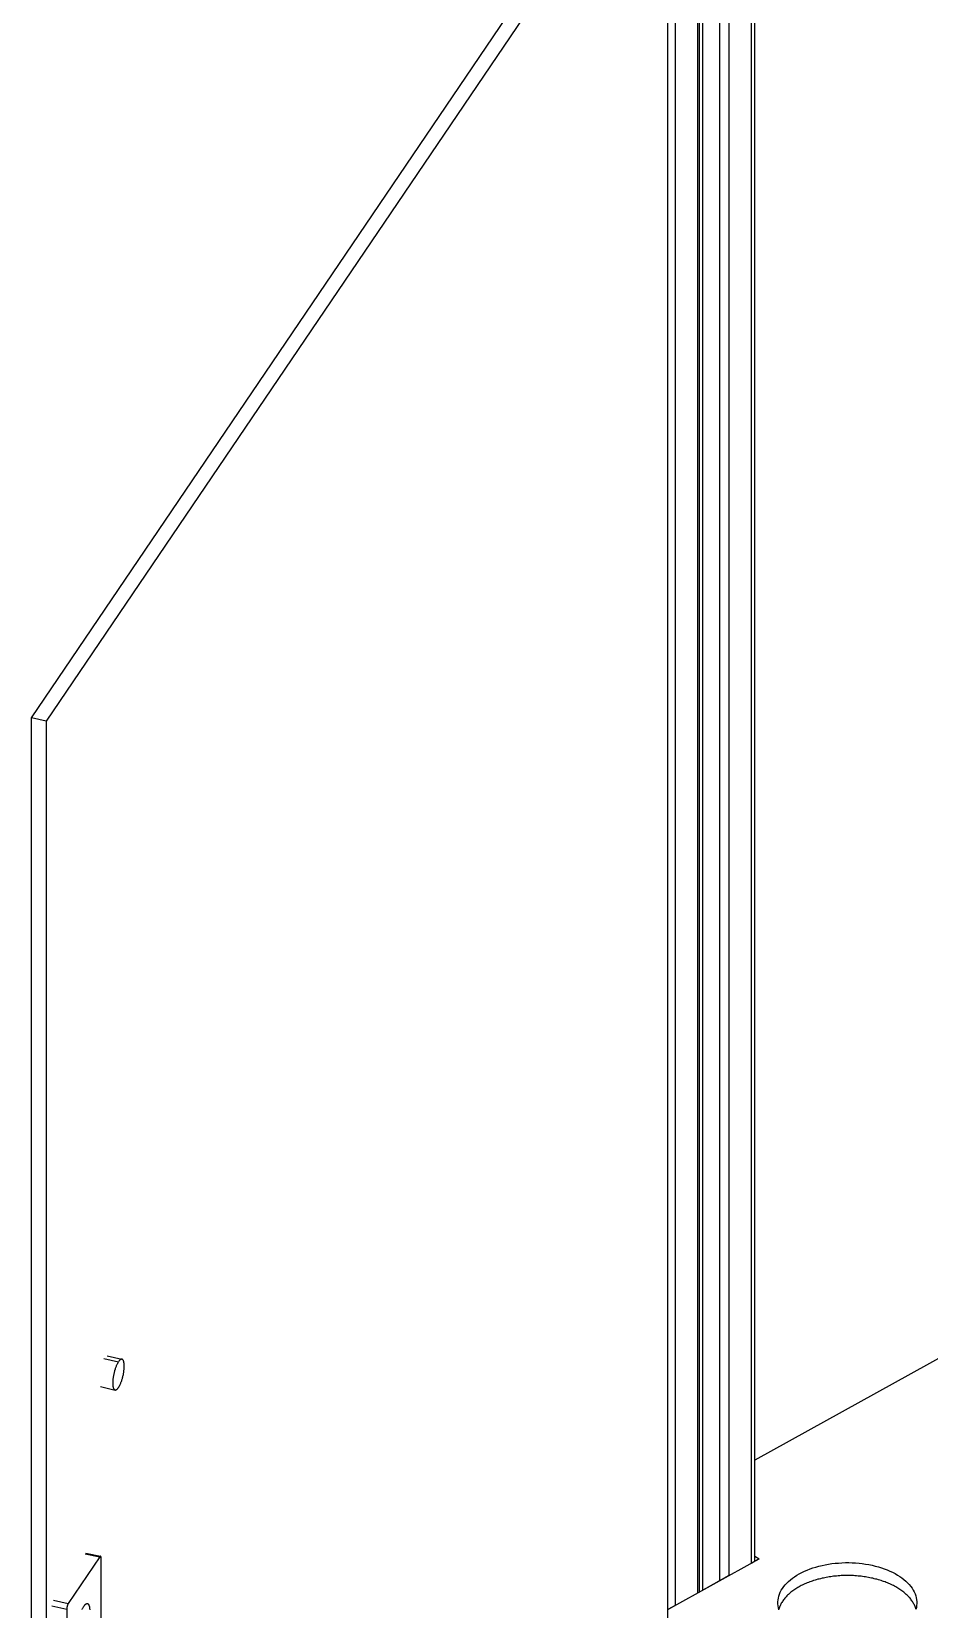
# Model space of a CAD drawing. Extents: x 2.5 to 24.6, y 0.9 to 36.2.
# Drawn here: x 2.48 to 9.59, y 11.44 to 23.93 of the extents above; entities that cross this region are included whole.
import ezdxf

# ---------------------------------------------------------------- set-up
doc = ezdxf.new("R2010")
doc.units = 0
doc.layers.get('0').update_dxf_attribs({"linetype": 'CONTINUOUS'})
doc.layers.add('RAILS', color=254, linetype='CONTINUOUS')

# ---------------------------------------------------------------- blocks, each defined once
blk = doc.blocks.new('A$C41153C96')
at = {"color": 0, "linetype": 'CONTINUOUS', "extrusion": (1e-16, 0.816497, 0.57735)}
for p, q in [((0.966, 19.559), (0.966, 5.042)), ((1.354, 5.257), (1.354, 19.546)), ((1.38, 5.271), (1.38, 19.58)), ((1.103, 5.118), (1.103, 19.466)), ((1.177, 5.159), (1.177, 19.448)), ((0.929, 5.022), (0.929, 19.311)), ((0.943, 5.029), (0.943, 19.329)), ((-4.345, 11.948), (0.576, 19.206)), ((0.692, 19.179), (-4.228, 11.921)), ((0.692, 4.482), (0.692, 19.179)), ((0.752, 4.924), (0.752, 19.212)), ((-4.228, 11.921), (-4.345, 11.948)), ((-4.345, -2.749), (-4.345, 11.948)), ((-4.228, 11.921), (-4.228, -2.776)), ((7.578, 9.504), (1.38, 6.071)), ((-3.773, 6.878), (-3.656, 6.851)), ((-3.745, 6.898), (-3.629, 6.871)), ((-3.8, 6.654), (-3.684, 6.627)), ((-3.805, 5.306), (-4.055, 4.937)), ((-3.921, 5.332), (-3.805, 5.306)), ((-3.914, 5.337), (-3.798, 5.311)), ((-3.793, 4.737), (-3.793, 5.297)), ((1.414, 5.29), (1.356, 5.258)), ((1.38, 5.311), (1.414, 5.29)), ((1.175, 5.158), (0.931, 5.023)), ((-4.183, 4.92), (-4.066, 4.894)), ((-4.171, 4.963), (-4.055, 4.937)), ((-4.066, 4.894), (-4.066, 4.334)), ((0.75, 4.923), (0.692, 4.891))]:
    blk.add_line(p, q, dxfattribs=at)
at = {"color": 0, "linetype": 'CONTINUOUS'}
for points in [[(-3.656, 6.851, 0), (-3.659, 6.848, 0), (-3.661, 6.844, 0), (-3.663, 6.84, 0), (-3.665, 6.836, 0), (-3.667, 6.832, 0), (-3.67, 6.828, 0), (-3.672, 6.823, 0), (-3.674, 6.818, 0), (-3.676, 6.813, 0), (-3.678, 6.808, 0), (-3.68, 6.802, 0), (-3.682, 6.797, 0), (-3.683, 6.791, 0), (-3.685, 6.786, 0), (-3.687, 6.78, 0), (-3.689, 6.774, 0), (-3.69, 6.768, 0), (-3.692, 6.762, 0), (-3.693, 6.756, 0), (-3.694, 6.75, 0), (-3.695, 6.744, 0), (-3.697, 6.738, 0), (-3.698, 6.732, 0), (-3.698, 6.726, 0), (-3.699, 6.721, 0), (-3.7, 6.715, 0), (-3.701, 6.709, 0), (-3.701, 6.703, 0), (-3.701, 6.698, 0), (-3.702, 6.693, 0), (-3.702, 6.687, 0), (-3.702, 6.682, 0), (-3.702, 6.677, 0), (-3.702, 6.673, 0), (-3.701, 6.668, 0), (-3.701, 6.664, 0), (-3.701, 6.659, 0), (-3.7, 6.655, 0), (-3.699, 6.652, 0), (-3.698, 6.648, 0), (-3.698, 6.645, 0), (-3.697, 6.642, 0), (-3.695, 6.639, 0), (-3.694, 6.637, 0), (-3.693, 6.635, 0), (-3.692, 6.633, 0), (-3.69, 6.631, 0), (-3.689, 6.63, 0), (-3.687, 6.629, 0), (-3.685, 6.628, 0), (-3.683, 6.627, 0), (-3.682, 6.627, 0), (-3.68, 6.627, 0), (-3.678, 6.628, 0), (-3.676, 6.628, 0), (-3.674, 6.629, 0), (-3.672, 6.631, 0), (-3.67, 6.632, 0), (-3.667, 6.634, 0), (-3.665, 6.636, 0), (-3.663, 6.639, 0), (-3.661, 6.641, 0), (-3.659, 6.644, 0), (-3.656, 6.647, 0), (-3.654, 6.651, 0), (-3.652, 6.654, 0), (-3.65, 6.658, 0), (-3.647, 6.662, 0), (-3.645, 6.667, 0), (-3.643, 6.671, 0), (-3.641, 6.676, 0), (-3.639, 6.681, 0), (-3.637, 6.686, 0), (-3.635, 6.691, 0), (-3.633, 6.696, 0), (-3.631, 6.702, 0), (-3.629, 6.707, 0), (-3.627, 6.713, 0), (-3.626, 6.719, 0), (-3.624, 6.725, 0), (-3.623, 6.731, 0), (-3.621, 6.737, 0), (-3.62, 6.743, 0), (-3.618, 6.749, 0), (-3.617, 6.755, 0), (-3.616, 6.761, 0), (-3.615, 6.767, 0), (-3.614, 6.772, 0), (-3.613, 6.778, 0), (-3.613, 6.784, 0), (-3.612, 6.79, 0), (-3.612, 6.795, 0), (-3.611, 6.801, 0), (-3.611, 6.806, 0), (-3.611, 6.812, 0), (-3.611, 6.817, 0), (-3.611, 6.822, 0), (-3.611, 6.826, 0), (-3.611, 6.831, 0), (-3.612, 6.835, 0), (-3.612, 6.839, 0), (-3.613, 6.843, 0), (-3.613, 6.847, 0), (-3.614, 6.851, 0), (-3.615, 6.854, 0), (-3.616, 6.857, 0), (-3.617, 6.86, 0), (-3.618, 6.862, 0), (-3.62, 6.864, 0), (-3.621, 6.866, 0), (-3.623, 6.868, 0), (-3.624, 6.869, 0), (-3.626, 6.87, 0), (-3.627, 6.871, 0), (-3.629, 6.871, 0), (-3.631, 6.872, 0), (-3.633, 6.871, 0), (-3.635, 6.871, 0), (-3.637, 6.87, 0), (-3.639, 6.869, 0), (-3.641, 6.868, 0), (-3.643, 6.867, 0), (-3.645, 6.865, 0), (-3.647, 6.863, 0), (-3.65, 6.86, 0), (-3.652, 6.858, 0), (-3.654, 6.855, 0), (-3.656, 6.851, 0)], [(-3.793, 5.297, 0), (-3.793, 5.297, 0), (-3.793, 5.298, 0), (-3.793, 5.298, 0), (-3.793, 5.298, 0), (-3.793, 5.298, 0), (-3.793, 5.299, 0), (-3.793, 5.299, 0), (-3.793, 5.299, 0), (-3.793, 5.3, 0), (-3.793, 5.3, 0), (-3.793, 5.3, 0), (-3.793, 5.301, 0), (-3.793, 5.301, 0), (-3.793, 5.301, 0), (-3.793, 5.301, 0), (-3.793, 5.302, 0), (-3.793, 5.302, 0), (-3.793, 5.302, 0), (-3.793, 5.302, 0), (-3.793, 5.303, 0), (-3.793, 5.303, 0), (-3.793, 5.303, 0), (-3.793, 5.304, 0), (-3.794, 5.304, 0), (-3.794, 5.304, 0), (-3.794, 5.304, 0), (-3.794, 5.304, 0), (-3.794, 5.305, 0), (-3.794, 5.305, 0), (-3.794, 5.305, 0), (-3.794, 5.305, 0), (-3.794, 5.306, 0), (-3.794, 5.306, 0), (-3.794, 5.306, 0), (-3.794, 5.306, 0), (-3.794, 5.306, 0), (-3.794, 5.307, 0), (-3.794, 5.307, 0), (-3.794, 5.307, 0), (-3.794, 5.307, 0), (-3.794, 5.307, 0), (-3.795, 5.308, 0), (-3.795, 5.308, 0), (-3.795, 5.308, 0), (-3.795, 5.308, 0), (-3.795, 5.308, 0), (-3.795, 5.308, 0), (-3.795, 5.309, 0), (-3.795, 5.309, 0), (-3.795, 5.309, 0), (-3.795, 5.309, 0), (-3.795, 5.309, 0), (-3.795, 5.309, 0), (-3.796, 5.309, 0), (-3.796, 5.309, 0), (-3.796, 5.31, 0), (-3.796, 5.31, 0), (-3.796, 5.31, 0), (-3.796, 5.31, 0), (-3.796, 5.31, 0), (-3.796, 5.31, 0), (-3.796, 5.31, 0), (-3.796, 5.31, 0), (-3.796, 5.31, 0), (-3.797, 5.31, 0), (-3.797, 5.31, 0), (-3.797, 5.311, 0), (-3.797, 5.311, 0), (-3.797, 5.311, 0), (-3.797, 5.311, 0), (-3.797, 5.311, 0), (-3.797, 5.311, 0), (-3.797, 5.311, 0), (-3.798, 5.311, 0), (-3.798, 5.311, 0), (-3.798, 5.311, 0), (-3.798, 5.311, 0), (-3.798, 5.311, 0), (-3.798, 5.311, 0), (-3.798, 5.311, 0), (-3.798, 5.311, 0), (-3.798, 5.311, 0), (-3.799, 5.311, 0), (-3.799, 5.311, 0), (-3.799, 5.311, 0), (-3.799, 5.311, 0), (-3.799, 5.311, 0), (-3.799, 5.311, 0), (-3.799, 5.311, 0), (-3.799, 5.311, 0), (-3.8, 5.311, 0), (-3.8, 5.311, 0), (-3.8, 5.311, 0), (-3.8, 5.311, 0), (-3.8, 5.311, 0), (-3.8, 5.31, 0), (-3.8, 5.31, 0), (-3.8, 5.31, 0), (-3.801, 5.31, 0), (-3.801, 5.31, 0), (-3.801, 5.31, 0), (-3.801, 5.31, 0), (-3.801, 5.31, 0), (-3.801, 5.31, 0), (-3.801, 5.31, 0), (-3.802, 5.309, 0), (-3.802, 5.309, 0), (-3.802, 5.309, 0), (-3.802, 5.309, 0), (-3.802, 5.309, 0), (-3.802, 5.309, 0), (-3.802, 5.309, 0), (-3.803, 5.309, 0), (-3.803, 5.308, 0), (-3.803, 5.308, 0), (-3.803, 5.308, 0), (-3.803, 5.308, 0), (-3.803, 5.308, 0), (-3.803, 5.308, 0), (-3.804, 5.307, 0), (-3.804, 5.307, 0), (-3.804, 5.307, 0), (-3.804, 5.307, 0), (-3.804, 5.307, 0), (-3.804, 5.306, 0), (-3.804, 5.306, 0), (-3.805, 5.306, 0), (-3.805, 5.306, 0)], [(1.571, 4.888, 0), (1.567, 4.903, 0), (1.564, 4.919, 0), (1.563, 4.934, 0), (1.563, 4.95, 0), (1.564, 4.966, 0), (1.567, 4.981, 0), (1.57, 4.996, 0), (1.576, 5.012, 0), (1.582, 5.027, 0), (1.59, 5.042, 0), (1.599, 5.057, 0), (1.609, 5.071, 0), (1.621, 5.085, 0), (1.633, 5.099, 0), (1.647, 5.112, 0), (1.662, 5.125, 0), (1.678, 5.138, 0), (1.695, 5.15, 0), (1.713, 5.161, 0), (1.732, 5.173, 0), (1.752, 5.183, 0), (1.773, 5.193, 0), (1.794, 5.202, 0), (1.817, 5.211, 0), (1.84, 5.219, 0), (1.864, 5.226, 0), (1.888, 5.233, 0), (1.913, 5.239, 0), (1.938, 5.244, 0), (1.964, 5.249, 0), (1.99, 5.253, 0), (2.017, 5.256, 0), (2.043, 5.258, 0), (2.07, 5.26, 0), (2.097, 5.261, 0), (2.124, 5.261, 0), (2.151, 5.26, 0), (2.178, 5.259, 0), (2.205, 5.256, 0), (2.231, 5.253, 0), (2.257, 5.25, 0), (2.283, 5.245, 0), (2.309, 5.24, 0), (2.334, 5.234, 0), (2.358, 5.228, 0), (2.382, 5.22, 0), (2.405, 5.212, 0), (2.428, 5.204, 0), (2.45, 5.194, 0), (2.47, 5.185, 0), (2.491, 5.174, 0), (2.51, 5.163, 0), (2.528, 5.152, 0), (2.545, 5.14, 0), (2.561, 5.127, 0), (2.576, 5.114, 0), (2.59, 5.101, 0), (2.603, 5.087, 0), (2.615, 5.073, 0), (2.625, 5.059, 0), (2.634, 5.044, 0), (2.642, 5.029, 0), (2.649, 5.014, 0), (2.654, 4.999, 0), (2.658, 4.983, 0), (2.661, 4.968, 0), (2.663, 4.952, 0), (2.663, 4.937, 0), (2.661, 4.921, 0), (2.659, 4.906, 0), (2.655, 4.89, 0)], [(2.656, 4.892, 0), (2.654, 4.899, 0), (2.651, 4.906, 0), (2.649, 4.913, 0), (2.646, 4.92, 0), (2.643, 4.926, 0), (2.639, 4.933, 0), (2.636, 4.94, 0), (2.632, 4.946, 0), (2.628, 4.953, 0), (2.623, 4.96, 0), (2.619, 4.966, 0), (2.614, 4.972, 0), (2.609, 4.979, 0), (2.603, 4.985, 0), (2.598, 4.991, 0), (2.592, 4.997, 0), (2.586, 5.003, 0), (2.579, 5.009, 0), (2.573, 5.015, 0), (2.566, 5.021, 0), (2.559, 5.027, 0), (2.552, 5.032, 0), (2.545, 5.038, 0), (2.537, 5.043, 0), (2.529, 5.049, 0), (2.521, 5.054, 0), (2.513, 5.059, 0), (2.505, 5.064, 0), (2.496, 5.069, 0), (2.487, 5.074, 0), (2.478, 5.079, 0), (2.469, 5.083, 0), (2.46, 5.088, 0), (2.45, 5.092, 0), (2.441, 5.096, 0), (2.431, 5.1, 0), (2.421, 5.104, 0), (2.411, 5.108, 0), (2.4, 5.112, 0), (2.39, 5.115, 0), (2.38, 5.119, 0), (2.369, 5.122, 0), (2.358, 5.125, 0), (2.347, 5.129, 0), (2.336, 5.131, 0), (2.325, 5.134, 0), (2.314, 5.137, 0), (2.303, 5.139, 0), (2.291, 5.142, 0), (2.28, 5.144, 0), (2.268, 5.146, 0), (2.256, 5.148, 0), (2.245, 5.15, 0), (2.233, 5.151, 0), (2.221, 5.153, 0), (2.209, 5.154, 0), (2.197, 5.155, 0), (2.185, 5.156, 0), (2.173, 5.157, 0), (2.161, 5.158, 0), (2.149, 5.158, 0), (2.137, 5.159, 0), (2.125, 5.159, 0), (2.113, 5.159, 0), (2.101, 5.159, 0), (2.089, 5.159, 0), (2.076, 5.158, 0), (2.064, 5.158, 0), (2.052, 5.157, 0), (2.04, 5.156, 0), (2.028, 5.155, 0), (2.016, 5.154, 0), (2.004, 5.153, 0), (1.993, 5.151, 0), (1.981, 5.15, 0), (1.969, 5.148, 0), (1.957, 5.146, 0), (1.946, 5.144, 0), (1.934, 5.142, 0), (1.923, 5.139, 0), (1.912, 5.137, 0), (1.9, 5.134, 0), (1.889, 5.131, 0), (1.878, 5.129, 0), (1.867, 5.125, 0), (1.857, 5.122, 0), (1.846, 5.119, 0), (1.835, 5.115, 0), (1.825, 5.112, 0), (1.815, 5.108, 0), (1.805, 5.104, 0), (1.795, 5.1, 0), (1.785, 5.096, 0), (1.775, 5.092, 0), (1.766, 5.088, 0), (1.756, 5.083, 0), (1.747, 5.079, 0), (1.738, 5.074, 0), (1.73, 5.069, 0), (1.721, 5.064, 0), (1.713, 5.059, 0), (1.704, 5.054, 0), (1.696, 5.049, 0), (1.689, 5.043, 0), (1.681, 5.038, 0), (1.674, 5.032, 0), (1.666, 5.027, 0), (1.659, 5.021, 0), (1.653, 5.015, 0), (1.646, 5.009, 0), (1.64, 5.003, 0), (1.634, 4.997, 0), (1.628, 4.991, 0), (1.622, 4.985, 0), (1.617, 4.979, 0), (1.612, 4.972, 0), (1.607, 4.966, 0), (1.602, 4.96, 0), (1.598, 4.953, 0), (1.594, 4.946, 0), (1.59, 4.94, 0), (1.586, 4.933, 0), (1.583, 4.926, 0), (1.58, 4.92, 0), (1.577, 4.913, 0), (1.574, 4.906, 0), (1.572, 4.899, 0), (1.57, 4.892, 0)], [(-4.055, 4.937, 0), (-4.055, 4.937, 0), (-4.055, 4.937, 0), (-4.055, 4.936, 0), (-4.055, 4.936, 0), (-4.055, 4.936, 0), (-4.056, 4.936, 0), (-4.056, 4.935, 0), (-4.056, 4.935, 0), (-4.056, 4.935, 0), (-4.056, 4.935, 0), (-4.056, 4.934, 0), (-4.056, 4.934, 0), (-4.057, 4.934, 0), (-4.057, 4.934, 0), (-4.057, 4.933, 0), (-4.057, 4.933, 0), (-4.057, 4.933, 0), (-4.057, 4.933, 0), (-4.057, 4.932, 0), (-4.058, 4.932, 0), (-4.058, 4.932, 0), (-4.058, 4.931, 0), (-4.058, 4.931, 0), (-4.058, 4.931, 0), (-4.058, 4.931, 0), (-4.058, 4.93, 0), (-4.059, 4.93, 0), (-4.059, 4.93, 0), (-4.059, 4.929, 0), (-4.059, 4.929, 0), (-4.059, 4.929, 0), (-4.059, 4.928, 0), (-4.059, 4.928, 0), (-4.059, 4.928, 0), (-4.06, 4.927, 0), (-4.06, 4.927, 0), (-4.06, 4.927, 0), (-4.06, 4.926, 0), (-4.06, 4.926, 0), (-4.06, 4.926, 0), (-4.06, 4.925, 0), (-4.06, 4.925, 0), (-4.061, 4.925, 0), (-4.061, 4.924, 0), (-4.061, 4.924, 0), (-4.061, 4.924, 0), (-4.061, 4.923, 0), (-4.061, 4.923, 0), (-4.061, 4.923, 0), (-4.061, 4.922, 0), (-4.062, 4.922, 0), (-4.062, 4.922, 0), (-4.062, 4.921, 0), (-4.062, 4.921, 0), (-4.062, 4.921, 0), (-4.062, 4.92, 0), (-4.062, 4.92, 0), (-4.062, 4.919, 0), (-4.062, 4.919, 0), (-4.063, 4.919, 0), (-4.063, 4.918, 0), (-4.063, 4.918, 0), (-4.063, 4.918, 0), (-4.063, 4.917, 0), (-4.063, 4.917, 0), (-4.063, 4.916, 0), (-4.063, 4.916, 0), (-4.063, 4.916, 0), (-4.063, 4.915, 0), (-4.064, 4.915, 0), (-4.064, 4.915, 0), (-4.064, 4.914, 0), (-4.064, 4.914, 0), (-4.064, 4.913, 0), (-4.064, 4.913, 0), (-4.064, 4.913, 0), (-4.064, 4.912, 0), (-4.064, 4.912, 0), (-4.064, 4.911, 0), (-4.064, 4.911, 0), (-4.065, 4.911, 0), (-4.065, 4.91, 0), (-4.065, 4.91, 0), (-4.065, 4.91, 0), (-4.065, 4.909, 0), (-4.065, 4.909, 0), (-4.065, 4.908, 0), (-4.065, 4.908, 0), (-4.065, 4.908, 0), (-4.065, 4.907, 0), (-4.065, 4.907, 0), (-4.065, 4.907, 0), (-4.065, 4.906, 0), (-4.065, 4.906, 0), (-4.065, 4.905, 0), (-4.066, 4.905, 0), (-4.066, 4.905, 0), (-4.066, 4.904, 0), (-4.066, 4.904, 0), (-4.066, 4.903, 0), (-4.066, 4.903, 0), (-4.066, 4.903, 0), (-4.066, 4.902, 0), (-4.066, 4.902, 0), (-4.066, 4.902, 0), (-4.066, 4.901, 0), (-4.066, 4.901, 0), (-4.066, 4.901, 0), (-4.066, 4.9, 0), (-4.066, 4.9, 0), (-4.066, 4.899, 0), (-4.066, 4.899, 0), (-4.066, 4.899, 0), (-4.066, 4.898, 0), (-4.066, 4.898, 0), (-4.066, 4.898, 0), (-4.066, 4.897, 0), (-4.066, 4.897, 0), (-4.066, 4.897, 0), (-4.066, 4.896, 0), (-4.066, 4.896, 0), (-4.066, 4.896, 0), (-4.066, 4.895, 0), (-4.066, 4.895, 0), (-4.066, 4.895, 0), (-4.066, 4.894, 0), (-4.066, 4.894, 0), (-4.066, 4.894, 0)], [(-3.93, 4.917, 0), (-3.927, 4.92, 0), (-3.925, 4.923, 0), (-3.923, 4.926, 0), (-3.921, 4.928, 0), (-3.919, 4.931, 0), (-3.916, 4.932, 0), (-3.914, 4.934, 0), (-3.912, 4.935, 0), (-3.91, 4.936, 0), (-3.908, 4.937, 0), (-3.906, 4.937, 0), (-3.904, 4.937, 0), (-3.903, 4.937, 0), (-3.901, 4.937, 0), (-3.899, 4.936, 0), (-3.897, 4.935, 0), (-3.896, 4.934, 0), (-3.894, 4.932, 0), (-3.893, 4.93, 0), (-3.892, 4.928, 0), (-3.891, 4.925, 0), (-3.89, 4.923, 0), (-3.889, 4.92, 0), (-3.888, 4.916, 0), (-3.887, 4.913, 0), (-3.886, 4.909, 0), (-3.886, 4.905, 0), (-3.885, 4.901, 0), (-3.885, 4.897, 0), (-3.884, 4.892, 0), (-3.884, 4.887, 0)], [(-3.945, 4.889, 0), (-3.943, 4.893, 0), (-3.941, 4.898, 0), (-3.939, 4.902, 0), (-3.936, 4.906, 0), (-3.934, 4.91, 0), (-3.932, 4.914, 0), (-3.93, 4.917, 0)]]:
    blk.add_polyline3d(points, dxfattribs=at)

msp = doc.modelspace()

# ---------------------------------------------------------------- linework, layer by layer
msp.add_line((7.515, 11.437), (8.237, 11.836))

# ---------------------------------------------------------------- block references
at = {"layer": 'RAILS'}
msp.add_blockref('A$C41153C96', (6.823, 6.546), dxfattribs=at)

doc.saveas('drawing.dxf')
